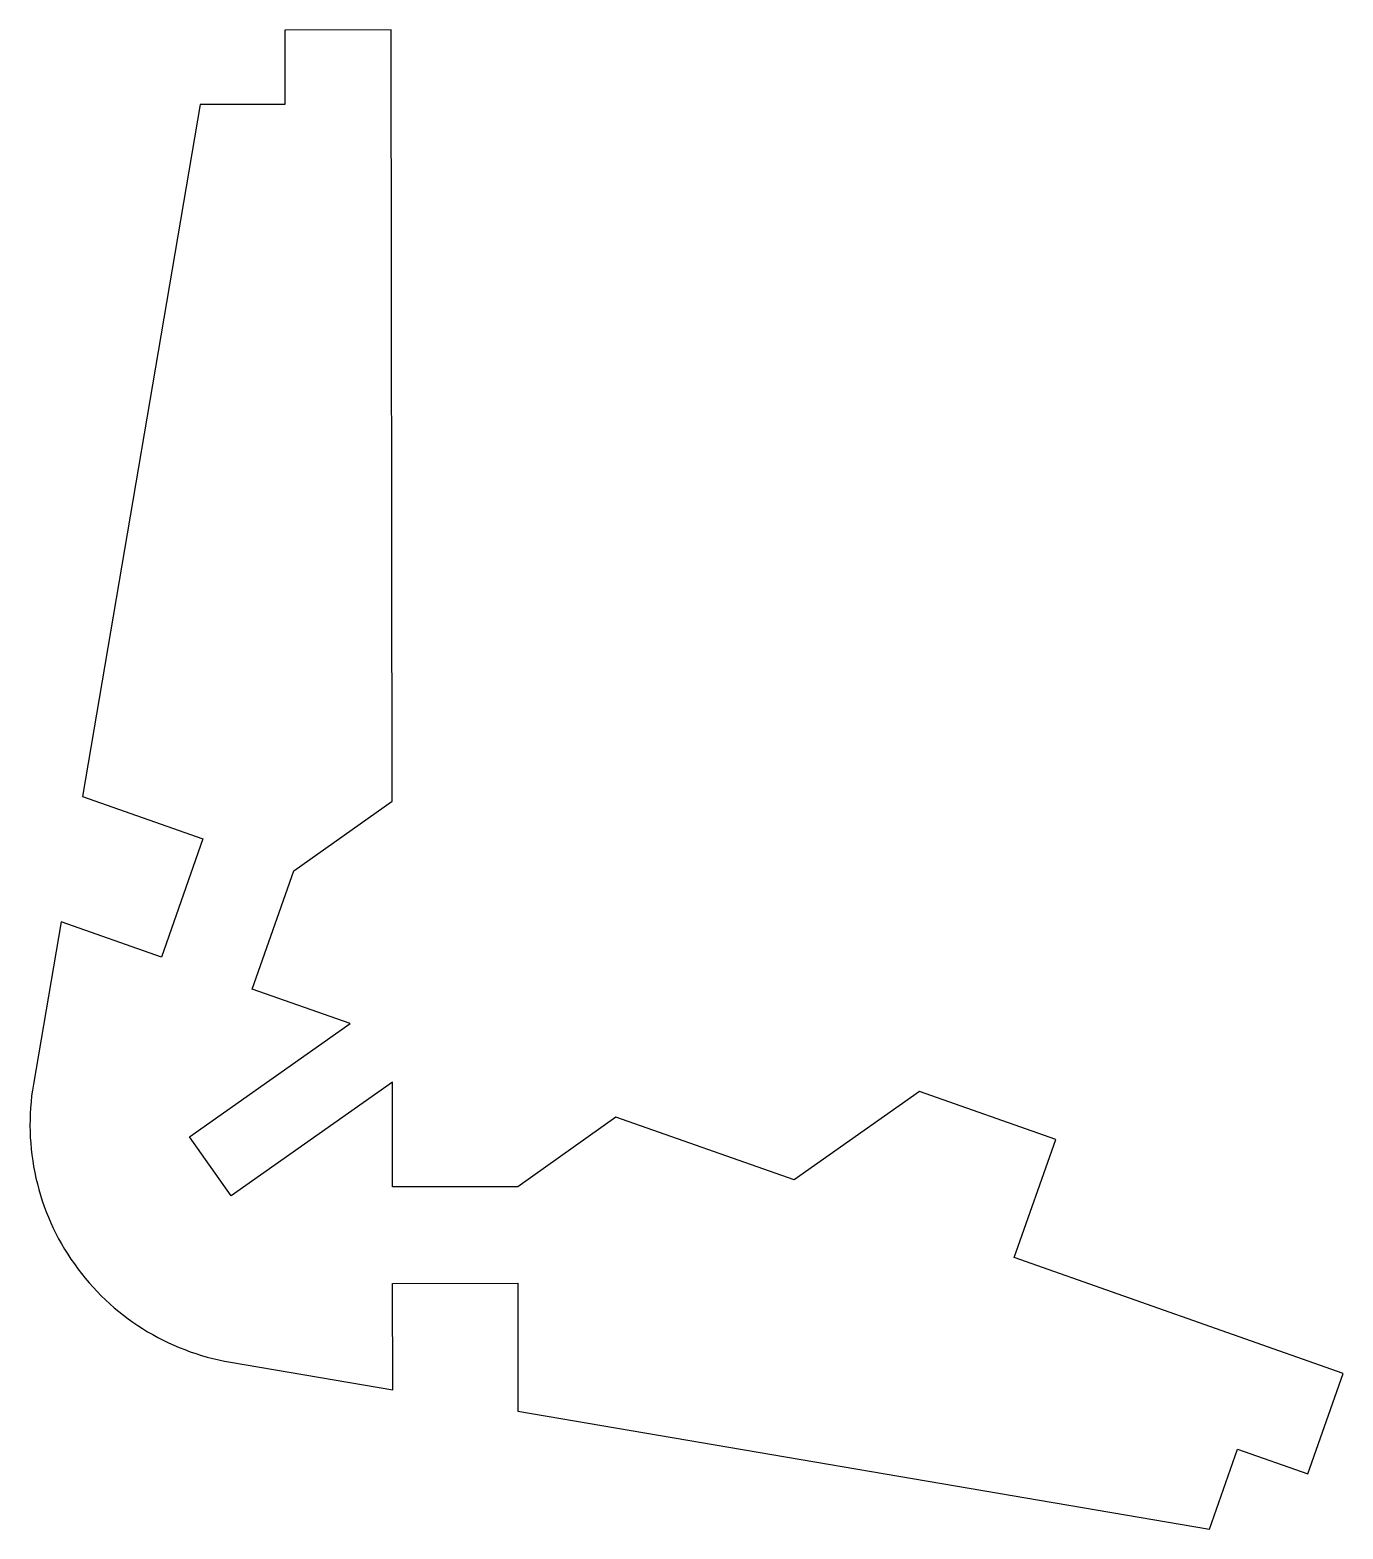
# Model space of a CAD drawing. Header units: millimetres. Extents: x -17.6 to 36.9, y -22.2 to 40.
import ezdxf

# ---------------------------------------------------------------- set-up
doc = ezdxf.new("R2010")
doc.units = ezdxf.units.MM
doc.layers.get('0').update_dxf_attribs({"linetype": 'CONTINUOUS'})

msp = doc.modelspace()

# ---------------------------------------------------------------- linework, layer by layer
msp.add_lwpolyline([(2.613, -11.997), (2.62, -17.305), (31.324, -22.194), (32.492, -18.878), (35.399, -19.902), (36.866, -15.737), (23.219, -10.931), (24.945, -6.03), (19.285, -4.037), (14.077, -7.712), (6.683, -5.108), (2.608, -7.997), (-2.588, -8.003), (-2.594, -3.66), (-9.29, -8.376), (-11.018, -5.924), (-4.345, -1.224), (-8.409, 0.207), (-6.683, 5.108), (-2.608, 7.997), (-2.648, 39.997), (-7.064, 39.991), (-7.06, 36.909), (-10.575, 36.904), (-15.463, 8.2), (-10.456, 6.436), (-12.182, 1.535), (-16.348, 3.003), (-17.496, -3.736, 0.414214), (-9.316, -15.273), (-2.578, -16.42), (-2.583, -12.003)], format="xyb", close=True)

doc.saveas('drawing.dxf')
